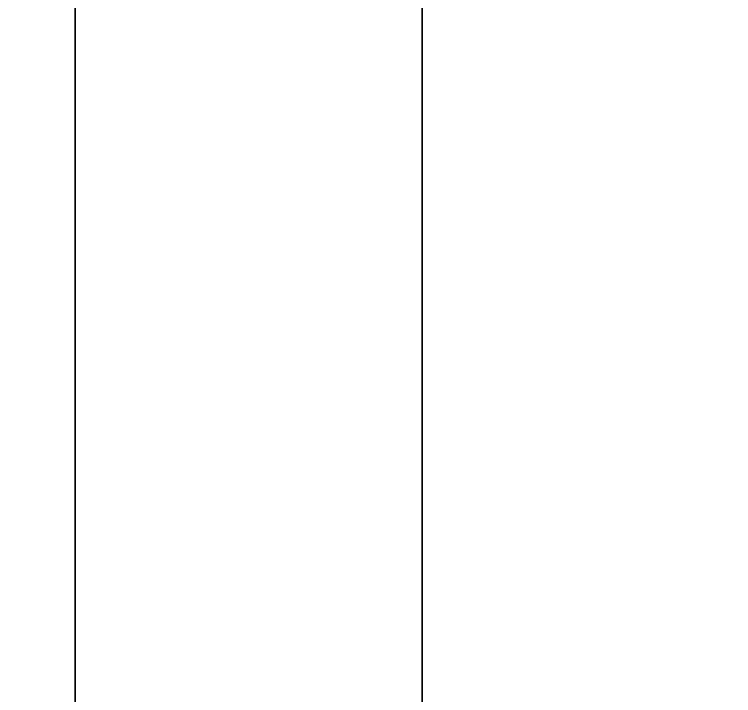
# Model space of a CAD drawing. Extents: x -1 to 2181, y -367 to 1.
# Drawn here: x 85.903 to 87.244, y -348.73 to -347.461 of the extents above; entities that cross this region are included whole.
import ezdxf

# ---------------------------------------------------------------- set-up
doc = ezdxf.new("R2010")
doc.units = 0
doc.layers.add('IQ_200_3D', color=1, linetype='Continuous')

msp = doc.modelspace()

# ---------------------------------------------------------------- meshes
at = {"layer": 'IQ_200_3D'}
mesh = msp.add_polyface(dxfattribs=at)
corners = [(2180.0001, -350, 1218), (2180.0001, 0, 1255), (0, 0, 1255), (0, -350, 1218), (2149.0001, -296.852, 1223.6185), (381, -296.852, 1223.6185), (381, -54.7607, 1249.211), (2149.0001, -54.7607, 1249.211)]
mesh.append_faces([[corners[k] for k in face] for face in [(1, 7, 0), (4, 0, 7)]], dxfattribs={"vtx0": -1, "vtx1": -1})
mesh.append_faces([[corners[k] for k in face] for face in [(0, 4, 5, 3), (6, 2, 3), (3, 5, 6)]], dxfattribs={"vtx0": -1, "vtx2": -1})
mesh.append_faces([[corners[k] for k in face] for face in [(6, 7, 1, 2)]], dxfattribs={"vtx1": -1, "vtx3": -1})
mesh = msp.add_polyface(dxfattribs=at)
corners = [(2180.0001, -350, 1064.5877), (0, -350, 1064.5877), (0, -300, 1005), (2180.0001, -300, 1005)]
mesh.append_faces([[corners[k] for k in face] for face in [(0, 1, 2, 3)]])
mesh = msp.add_polyface(dxfattribs=at)
corners = [(85.1011, -345, 1201.8689), (85.2076, -345, 1202.6777), (85.5198, -345, 1203.4313), (86.0164, -345, 1204.0785), (86.6636, -345, 1204.5752), (87.4173, -345, 1204.8874), (88.2261, -345, 1204.9938), (89.0349, -345, 1204.8874), (89.7886, -345, 1204.5752), (90.4358, -345, 1204.0785), (90.9325, -345, 1203.4313), (91.2446, -345, 1202.6777), (91.3511, -345, 1201.8689), (91.3511, -350, 1201.8689), (91.2446, -350, 1202.6777), (90.9325, -350, 1203.4313), (90.4358, -350, 1204.0785), (89.7886, -350, 1204.5752), (89.0349, -350, 1204.8874), (88.2261, -350, 1204.9938), (87.4173, -350, 1204.8874), (86.6636, -350, 1204.5752), (86.0164, -350, 1204.0785), (85.5198, -350, 1203.4313), (85.2076, -350, 1202.6777), (85.1011, -350, 1201.8689)]
mesh.append_faces([[corners[k] for k in face] for face in [(1, 24, 25, 0), (14, 11, 12, 13)]], dxfattribs={"vtx0": -1})
mesh.append_faces([[corners[k] for k in face] for face in [(2, 23, 24, 1), (4, 21, 22, 3), (3, 22, 23, 2), (5, 20, 21, 4), (20, 5, 6, 19), (7, 18, 19, 6), (8, 17, 18, 7), (10, 15, 16, 9), (9, 16, 17, 8), (11, 14, 15, 10)]], dxfattribs={"vtx0": -1, "vtx2": -1})
mesh = msp.add_polyface(dxfattribs=at)
corners = [(91.3511, -345, 1171.8688), (91.2446, -345, 1171.0601), (90.9325, -345, 1170.3063), (90.4358, -345, 1169.6591), (89.7886, -345, 1169.1625), (89.0349, -345, 1168.8503), (88.2261, -345, 1168.7439), (87.4173, -345, 1168.8503), (86.6636, -345, 1169.1625), (86.0164, -345, 1169.6591), (85.5198, -345, 1170.3063), (85.2076, -345, 1171.0601), (85.1011, -345, 1171.8688), (85.1011, -350, 1171.8688), (85.2076, -350, 1171.0601), (85.5198, -350, 1170.3063), (86.0164, -350, 1169.6591), (86.6636, -350, 1169.1625), (87.4173, -350, 1168.8503), (88.2261, -350, 1168.7439), (89.0349, -350, 1168.8503), (89.7886, -350, 1169.1625), (90.4358, -350, 1169.6591), (90.9325, -350, 1170.3063), (91.2446, -350, 1171.0601), (91.3511, -350, 1171.8688)]
mesh.append_faces([[corners[k] for k in face] for face in [(1, 24, 25, 0), (14, 11, 12, 13)]], dxfattribs={"vtx0": -1})
mesh.append_faces([[corners[k] for k in face] for face in [(2, 23, 24, 1), (4, 21, 22, 3), (3, 22, 23, 2), (5, 20, 21, 4), (20, 5, 6, 19), (7, 18, 19, 6), (8, 17, 18, 7), (10, 15, 16, 9), (9, 16, 17, 8), (11, 14, 15, 10)]], dxfattribs={"vtx0": -1, "vtx2": -1})
mesh = msp.add_polyface(dxfattribs=at)
corners = [(85.1011, -345, 1156.8689), (85.2076, -345, 1157.6777), (85.5198, -345, 1158.4313), (86.0164, -345, 1159.0785), (86.6636, -345, 1159.5752), (87.4173, -345, 1159.8873), (88.2261, -345, 1159.9938), (89.0349, -345, 1159.8873), (89.7886, -345, 1159.5752), (90.4358, -345, 1159.0785), (90.9325, -345, 1158.4313), (91.2446, -345, 1157.6777), (91.3511, -345, 1156.8689), (91.3511, -350, 1156.8689), (91.2446, -350, 1157.6777), (90.9325, -350, 1158.4313), (90.4358, -350, 1159.0785), (89.7886, -350, 1159.5752), (89.0349, -350, 1159.8873), (88.2261, -350, 1159.9938), (87.4173, -350, 1159.8873), (86.6636, -350, 1159.5752), (86.0164, -350, 1159.0785), (85.5198, -350, 1158.4313), (85.2076, -350, 1157.6777), (85.1011, -350, 1156.8689)]
mesh.append_faces([[corners[k] for k in face] for face in [(1, 24, 25, 0), (14, 11, 12, 13)]], dxfattribs={"vtx0": -1})
mesh.append_faces([[corners[k] for k in face] for face in [(2, 23, 24, 1), (4, 21, 22, 3), (3, 22, 23, 2), (5, 20, 21, 4), (20, 5, 6, 19), (7, 18, 19, 6), (8, 17, 18, 7), (10, 15, 16, 9), (9, 16, 17, 8), (11, 14, 15, 10)]], dxfattribs={"vtx0": -1, "vtx2": -1})
mesh = msp.add_polyface(dxfattribs=at)
corners = [(91.3511, -345, 1126.8689), (91.2446, -345, 1126.0601), (90.9325, -345, 1125.3063), (90.4358, -345, 1124.6591), (89.7886, -345, 1124.1625), (89.0349, -345, 1123.8503), (88.2261, -345, 1123.7438), (87.4173, -345, 1123.8503), (86.6636, -345, 1124.1625), (86.0164, -345, 1124.6591), (85.5198, -345, 1125.3063), (85.2076, -345, 1126.0601), (85.1011, -345, 1126.8689), (85.1011, -350, 1126.8689), (85.2076, -350, 1126.0601), (85.5198, -350, 1125.3063), (86.0164, -350, 1124.6591), (86.6636, -350, 1124.1625), (87.4173, -350, 1123.8503), (88.2261, -350, 1123.7438), (89.0349, -350, 1123.8503), (89.7886, -350, 1124.1625), (90.4358, -350, 1124.6591), (90.9325, -350, 1125.3063), (91.2446, -350, 1126.0601), (91.3511, -350, 1126.8689)]
mesh.append_faces([[corners[k] for k in face] for face in [(1, 24, 25, 0), (14, 11, 12, 13)]], dxfattribs={"vtx0": -1})
mesh.append_faces([[corners[k] for k in face] for face in [(2, 23, 24, 1), (4, 21, 22, 3), (3, 22, 23, 2), (5, 20, 21, 4), (20, 5, 6, 19), (7, 18, 19, 6), (8, 17, 18, 7), (10, 15, 16, 9), (9, 16, 17, 8), (11, 14, 15, 10)]], dxfattribs={"vtx0": -1, "vtx2": -1})
mesh = msp.add_polyface(dxfattribs=at)
corners = [(85.1011, -345, 1111.8688), (85.2076, -345, 1112.6777), (85.5198, -345, 1113.4313), (86.0164, -345, 1114.0786), (86.6636, -345, 1114.5751), (87.4173, -345, 1114.8873), (88.2261, -345, 1114.9939), (89.0349, -345, 1114.8873), (89.7886, -345, 1114.5751), (90.4358, -345, 1114.0786), (90.9325, -345, 1113.4313), (91.2446, -345, 1112.6777), (91.3511, -345, 1111.8688), (91.3511, -350, 1111.8688), (91.2446, -350, 1112.6777), (90.9325, -350, 1113.4313), (90.4358, -350, 1114.0786), (89.7886, -350, 1114.5751), (89.0349, -350, 1114.8873), (88.2261, -350, 1114.9939), (87.4173, -350, 1114.8873), (86.6636, -350, 1114.5751), (86.0164, -350, 1114.0786), (85.5198, -350, 1113.4313), (85.2076, -350, 1112.6777), (85.1011, -350, 1111.8688)]
mesh.append_faces([[corners[k] for k in face] for face in [(1, 24, 25, 0), (14, 11, 12, 13)]], dxfattribs={"vtx0": -1})
mesh.append_faces([[corners[k] for k in face] for face in [(2, 23, 24, 1), (4, 21, 22, 3), (3, 22, 23, 2), (5, 20, 21, 4), (20, 5, 6, 19), (7, 18, 19, 6), (8, 17, 18, 7), (10, 15, 16, 9), (9, 16, 17, 8), (11, 14, 15, 10)]], dxfattribs={"vtx0": -1, "vtx2": -1})
mesh = msp.add_polyface(dxfattribs=at)
corners = [(91.3511, -345, 1081.8689), (91.2446, -345, 1081.06), (90.9325, -345, 1080.3064), (90.4358, -345, 1079.6591), (89.7886, -345, 1079.1626), (89.0349, -345, 1078.8504), (88.2261, -345, 1078.7438), (87.4173, -345, 1078.8504), (86.6636, -345, 1079.1626), (86.0164, -345, 1079.6591), (85.5198, -345, 1080.3064), (85.2076, -345, 1081.06), (85.1011, -345, 1081.8689), (85.1011, -350, 1081.8689), (85.2076, -350, 1081.06), (85.5198, -350, 1080.3064), (86.0164, -350, 1079.6591), (86.6636, -350, 1079.1626), (87.4173, -350, 1078.8504), (88.2261, -350, 1078.7438), (89.0349, -350, 1078.8504), (89.7886, -350, 1079.1626), (90.4358, -350, 1079.6591), (90.9325, -350, 1080.3064), (91.2446, -350, 1081.06), (91.3511, -350, 1081.8689)]
mesh.append_faces([[corners[k] for k in face] for face in [(1, 24, 25, 0), (14, 11, 12, 13)]], dxfattribs={"vtx0": -1})
mesh.append_faces([[corners[k] for k in face] for face in [(2, 23, 24, 1), (4, 21, 22, 3), (3, 22, 23, 2), (5, 20, 21, 4), (20, 5, 6, 19), (7, 18, 19, 6), (8, 17, 18, 7), (10, 15, 16, 9), (9, 16, 17, 8), (11, 14, 15, 10)]], dxfattribs={"vtx0": -1, "vtx2": -1})

doc.saveas('drawing.dxf')
